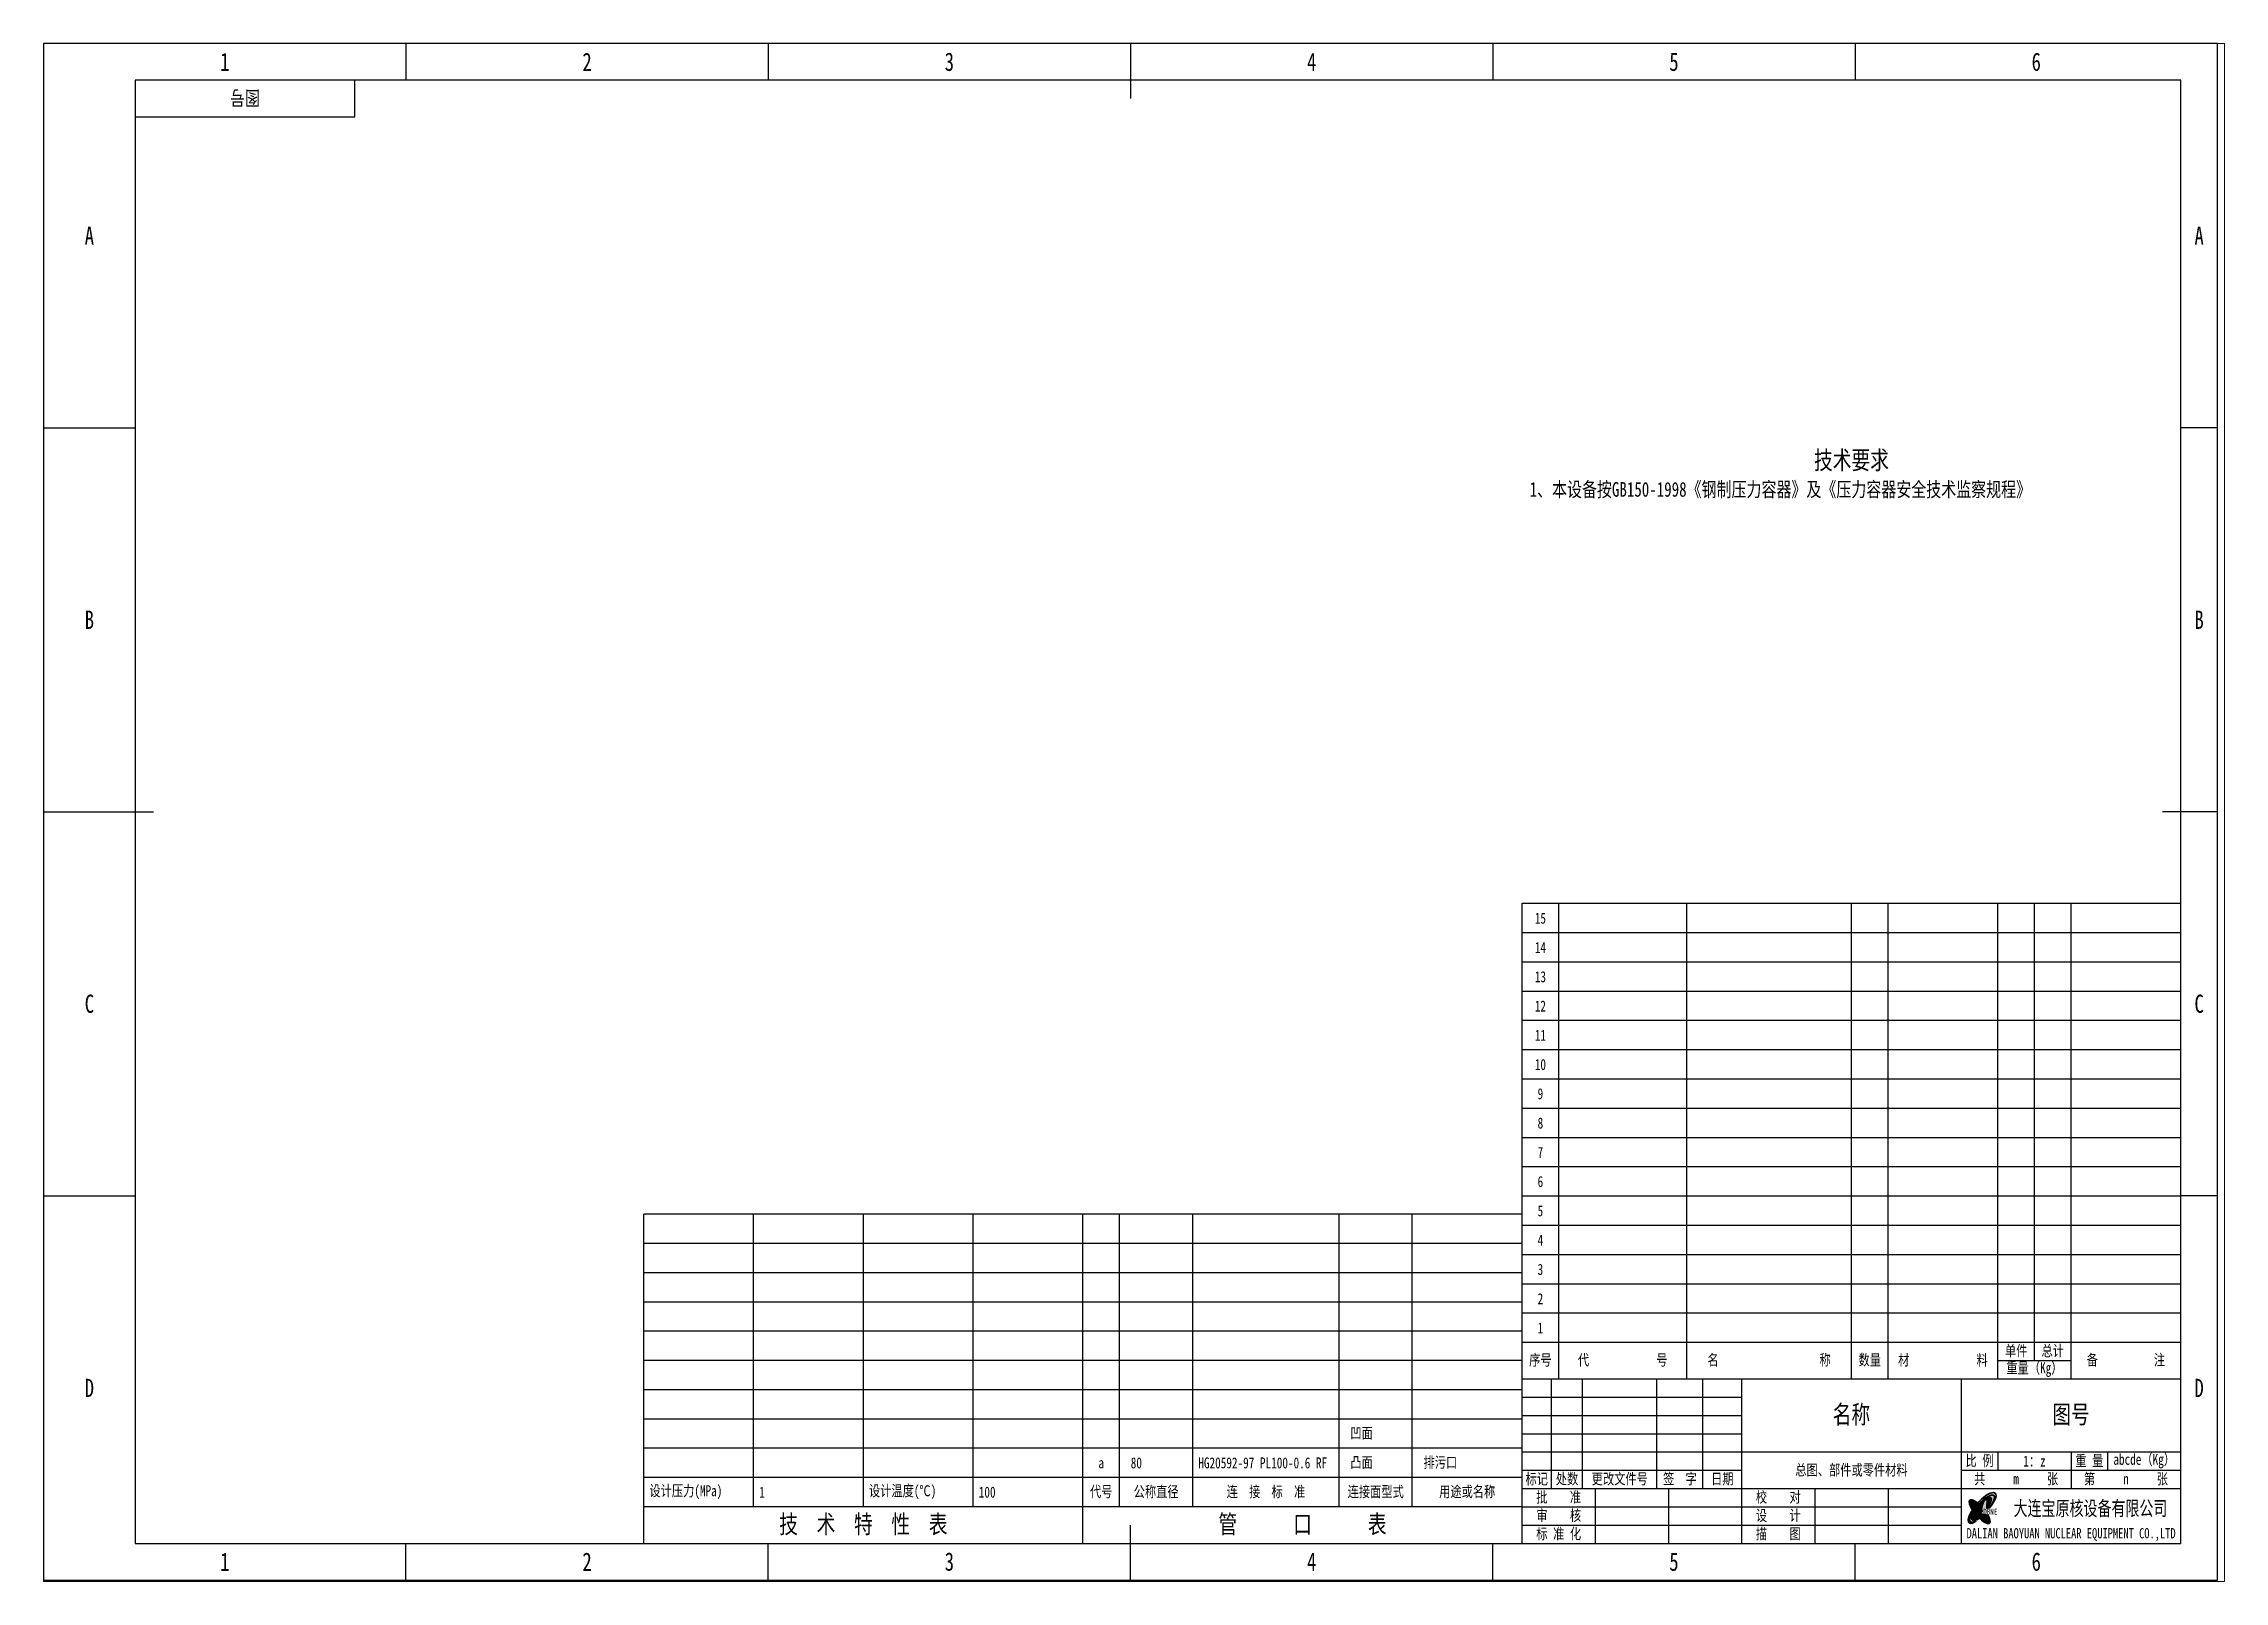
# Paper-space layout 'A2' of a CAD drawing. Header units: millimetres. Extents: x -3 to 593, y -4 to 417.
import ezdxf

# ---------------------------------------------------------------- set-up
doc = ezdxf.new("R2010")
doc.units = ezdxf.units.MM
doc.header["$MEASUREMENT"] = 0
doc.layers.add('技术说明', color=7, linetype='Continuous', lineweight=18)
doc.layers.add('粗实线', color=7, linetype='Continuous', lineweight=35)
doc.styles.add('USER1', font='SimSun.ttf', dxfattribs={"width": 0.75, "height": 3})
doc.styles.add('样式 1', font='SIMHEI.TTF', dxfattribs={"width": 0.7})

psp = doc.layouts.new('A2')

# ---------------------------------------------------------------- hatches: boundary and pattern name
at = {"layer": '粗实线', "lineweight": 35}
h = psp.add_hatch(color=1, dxfattribs=at)
edge = h.paths.add_edge_path()
edge.add_ellipse((526.84, 16.54), major_axis=(-3.55, -4.06), ratio=0.337487, start_angle=148.58347, end_angle=293.33424)
edge.add_ellipse((526.84, 16.54), major_axis=(-3.55, -4.06), ratio=0.337487, start_angle=293.33424, end_angle=374.16856)
edge.add_arc((523.49, 14.59), 2.29, 276.16929, 320.47784)
edge.add_ellipse((526.8, 16.37), major_axis=(-3.23, -3.58), ratio=0.30065, start_angle=112.59824, end_angle=404.50185, ccw=False)
edge.add_arc((522.89, 22.33), 8.24, 318.25879, 339.02044)
h = psp.add_hatch(color=1, dxfattribs=at)
edge = h.paths.add_edge_path()
edge.add_ellipse((525.77, 16.22), major_axis=(-2, 2.31), ratio=0.276349, start_angle=368.9479, end_angle=428.93001, ccw=False)
edge.add_ellipse((525.82, 16.21), major_axis=(-2.03, 2.32), ratio=0.340035, start_angle=297.74392, end_angle=367.80107, ccw=False)
edge.add_line((525.56, 17.91), (525.57, 17.91))
edge.add_ellipse((526.15, 15.54), major_axis=(2.68, -3.17), ratio=0.311647, start_angle=121.80484, end_angle=245.74142)
edge.add_line((524.14, 16.08), (524.46, 16.53))
h = psp.add_hatch(color=1, dxfattribs=at)
edge = h.paths.add_edge_path()
edge.add_ellipse((526.33, 15.57), major_axis=(2.4, -2.81), ratio=0.250217, start_angle=127.79309, end_angle=234.45492)
edge.add_ellipse((526.45, 15.33), major_axis=(2.4, -2.81), ratio=0.245492, start_angle=132.76151, end_angle=229.2837, ccw=False)
edge.add_line((525.33, 17.67), (525.42, 17.77))
h = psp.add_hatch(color=1, dxfattribs=at)
edge = h.paths.add_edge_path()
edge.add_ellipse((526.65, 16.3), major_axis=(-2.57, -2.99), ratio=0.293498, start_angle=230.2642, end_angle=410.06858)
edge.add_line((525.68, 13.81), (525.52, 13.97))
edge.add_ellipse((525.98, 15.76), major_axis=(1.72, 2.19), ratio=0.336503, start_angle=154.40081, end_angle=232.54127, ccw=False)
edge.add_arc((533.68, 10.61), 10.17, 126.17702, 160.31267, ccw=False)
edge.add_line((527.68, 18.82), (527.63, 18.8))
h = psp.add_hatch(color=1, dxfattribs=at)
edge = h.paths.add_edge_path()
edge.add_ellipse((526.65, 16.3), major_axis=(-2.57, -2.99), ratio=0.293498, start_angle=108.62413, end_angle=222.5789)
edge.add_arc((528.61, 16.93), 2.19, 85.37178, 107.23875, ccw=False)
edge.add_ellipse((527.2, 16.86), major_axis=(-1.77, -2.19), ratio=0.296096, start_angle=455.36185, end_angle=555.92705, ccw=False)
edge.add_line((528.01, 16.54), (528.31, 16.54))
h = psp.add_hatch(color=1, dxfattribs=at)
edge = h.paths.add_edge_path()
edge.add_ellipse((526.15, 15.54), major_axis=(2.68, -3.17), ratio=0.311647, start_angle=260.54113, end_angle=420.07809)
edge.add_line((528.34, 14.68), (528.29, 14.68))
edge.add_arc((517.72, 10.59), 11.34, 14.6489, 21.16619, ccw=False)
edge.add_ellipse((526.26, 15.56), major_axis=(2.4, -2.81), ratio=0.250217, start_angle=317.6812, end_angle=390.82428, ccw=False)
edge.add_ellipse((526.4, 15.44), major_axis=(2.4, -2.81), ratio=0.245492, start_angle=252.04608, end_angle=313.66973, ccw=False)
edge.add_line((525.01, 15.75), (524.73, 15.23))
h = psp.add_hatch(color=1, dxfattribs=at)
edge = h.paths.add_edge_path()
edge.add_ellipse((526.49, 15.31), major_axis=(1.94, -2.31), ratio=0.271216, start_angle=282.38048, end_angle=421.72969)
edge.add_line((527.96, 14.68), (527.84, 14.68))
edge.add_ellipse((527.05, 14.64), major_axis=(1.2, -1.5), ratio=0.346892, start_angle=298.82262, end_angle=436.08874, ccw=False)
edge.add_arc((538.49, 27.39), 17.88, 226.57135, 230.71455, ccw=False)
edge.add_line((526.2, 14.4), (525.08, 15.76))
edge.add_line((525.08, 15.76), (526.12, 14.48))
edge.add_arc((534.14, 22.2), 11.13, 223.89503, 225.15319)
psp.add_hatch(color=1, dxfattribs=at).paths.add_polyline_path([(525.79, 15.76, 1), (526.84, 15.76, 1)])
h = psp.add_hatch(color=1, dxfattribs=at)
edge = h.paths.add_edge_path()
edge.add_ellipse((526.28, 15.68), major_axis=(2.4, -2.81), ratio=0.250217, start_angle=453.35697, end_angle=471.0255)
edge.add_line((526.08, 17.25), (526.01, 17.17))
edge.add_ellipse((526.4, 15.44), major_axis=(2.4, -2.81), ratio=0.245492, start_angle=458.66056, end_angle=475.19056, ccw=False)
edge.add_line((526.72, 16.45), (526.84, 16.45))

# ---------------------------------------------------------------- linework, layer by layer
at = {"color": 1}
for p, q in [((96.12, 416.86), (96.12, 406.86)), ((195.12, 416.86), (195.12, 406.86)), ((393.12, 416.86), (393.12, 406.86)), ((492.12, 416.86), (492.12, 406.86)), ((-2.88, 311.86), (22.12, 311.86)), ((591.12, 311.86), (581.12, 311.86)), ((401.12, 181.86), (581.12, 181.86)), ((541.12, 56.86), (541.12, 181.86)), ((401.12, 173.86), (581.12, 173.86)), ((401.12, 165.86), (581.12, 165.86)), ((401.12, 157.86), (581.12, 157.86)), ((401.12, 149.86), (581.12, 149.86)), ((401.12, 141.86), (581.12, 141.86)), ((401.12, 133.86), (581.12, 133.86)), ((401.12, 125.86), (581.12, 125.86)), ((401.12, 117.86), (581.12, 117.86)), ((401.12, 109.86), (581.12, 109.86)), ((-2.88, 101.86), (22.12, 101.86)), ((401.12, 101.86), (581.12, 101.86)), ((591.12, 101.86), (581.12, 101.86)), ((401.12, 96.86), (161.12, 96.86)), ((401.12, 93.86), (581.12, 93.86)), ((401.12, 88.86), (161.12, 88.86)), ((401.12, 85.86), (581.12, 85.86)), ((401.12, 80.86), (161.12, 80.86)), ((401.12, 77.86), (581.12, 77.86)), ((401.12, 72.86), (161.12, 72.86)), ((401.12, 69.86), (581.12, 69.86)), ((401.12, 64.86), (161.12, 64.86)), ((401.12, 56.86), (161.12, 56.86)), ((531.12, 56.86), (551.12, 56.86)), ((401.12, 48.86), (161.12, 48.86)), ((409.12, 21.86), (409.12, 51.86)), ((417.67, 21.86), (417.67, 51.86)), ((437.96, 21.86), (437.96, 51.86)), ((450.54, 21.86), (450.54, 51.86)), ((401.12, 46.86), (461.12, 46.86)), ((401.12, 41.86), (461.12, 41.86)), ((401.12, 40.86), (161.12, 40.86)), ((401.12, 36.86), (461.12, 36.86)), ((401.12, 32.86), (161.12, 32.86)), ((401.12, 31.86), (461.12, 31.86)), ((531.12, 31.86), (531.12, 26.86)), ((551.12, 31.86), (551.12, 21.86)), ((561.12, 31.86), (561.12, 26.86)), ((401.12, 24.86), (161.12, 24.86)), ((521.12, 26.86), (581.12, 26.86)), ((421.12, 21.86), (421.12, 6.86)), ((441.12, 21.86), (441.12, 6.86)), ((481.12, 21.86), (481.12, 6.86)), ((501.12, 21.86), (501.12, 6.86)), ((401.12, 16.86), (161.12, 16.86)), ((401.12, 16.86), (521.12, 16.86)), ((96.12, -3.14), (96.12, 6.86)), ((195.12, -3.14), (195.12, 6.86)), ((393.12, -3.14), (393.12, 6.86)), ((401.12, 11.86), (521.12, 11.86)), ((492.12, -3.14), (492.12, 6.86))]:
    psp.add_line(p, q, dxfattribs=at)
at = {"color": 7}
for p, q in [((294.12, 416.86), (294.12, 401.86)), ((82.12, 396.86), (82.12, 406.86)), ((22.12, 396.86), (82.12, 396.86)), ((-2.88, 206.86), (27.12, 206.86)), ((591.12, 206.86), (576.12, 206.86)), ((401.12, 6.86), (401.12, 181.86)), ((411.12, 51.86), (411.12, 181.86)), ((446.12, 51.86), (446.12, 181.86)), ((491.12, 51.86), (491.12, 181.86)), ((501.12, 51.86), (501.12, 181.86)), ((531.12, 51.86), (531.12, 181.86)), ((551.12, 51.86), (551.12, 181.86)), ((161.12, 6.86), (161.12, 96.86)), ((191.12, 16.86), (191.12, 96.86)), ((221.12, 16.86), (221.12, 96.86)), ((251.12, 16.86), (251.12, 96.86)), ((281.12, 6.86), (281.12, 96.86)), ((291.12, 16.86), (291.12, 96.86)), ((311.12, 16.86), (311.12, 96.86)), ((351.12, 16.86), (351.12, 96.86)), ((371.12, 16.86), (371.12, 96.86)), ((401.12, 61.86), (581.12, 61.86)), ((401.12, 51.86), (581.12, 51.86)), ((461.12, 51.86), (461.12, 6.86)), ((521.12, 51.86), (521.12, 6.86)), ((461.12, 31.86), (581.12, 31.86)), ((401.12, 26.86), (461.12, 26.86)), ((401.12, 21.86), (581.12, 21.86)), ((294.12, -3.14), (294.12, 11.86))]:
    psp.add_line(p, q, dxfattribs=at)
at = {"color": 1}
psp.add_lwpolyline([(-2.88, -3.14), (591.12, -3.14), (591.12, 416.86), (-2.88, 416.86)], close=True, dxfattribs=at)
at = {"color": 7}
psp.add_lwpolyline([(22.12, 6.86), (581.12, 6.86), (581.12, 406.86), (22.12, 406.86)], close=True, dxfattribs=at)
at = {"layer": '粗实线', "color": 1, "lineweight": 35}
for p, q in [((525.57, 17.91), (525.57, 17.91)), ((525.57, 17.9), (525.58, 17.91)), ((527.63, 18.8), (527.68, 18.82)), ((524.14, 16.08), (524.46, 16.53)), ((524.73, 15.23), (525.01, 15.75)), ((526.12, 14.48), (525.08, 15.76)), ((525.08, 15.76), (526.2, 14.4)), ((525.33, 17.67), (525.42, 17.77)), ((525.52, 13.97), (525.68, 13.81)), ((526.01, 17.17), (526.08, 17.25)), ((526.72, 16.45), (526.84, 16.45)), ((527.84, 14.68), (527.96, 14.68)), ((528.01, 16.54), (528.31, 16.54)), ((528.29, 14.68), (528.34, 14.68))]:
    psp.add_line(p, q, dxfattribs=at)
at = {"layer": '粗实线', "color": 1, "lineweight": 20}
psp.add_line((525.47, 13.2), (525.95, 13.6), dxfattribs=at)
at = {"layer": '粗实线', "color": 1, "lineweight": 35}
psp.add_circle((526.32, 15.76), 0.526, dxfattribs=at)
for centre, radius, start, end in [((533.68, 10.61), 10.17, 126.17702, 160.31267), ((527.55, 17.1), 2.19, 83.47395, 107.23875), ((522.89, 22.33), 8.24, 314.87679, 339.02044), ((523.49, 14.59), 2.29, 276.16929, 320.47784), ((534.14, 22.2), 11.13, 223.89503, 225.15319), ((538.49, 27.39), 17.88, 226.57135, 230.71455), ((517.72, 10.59), 11.34, 14.6489, 21.16619)]:
    psp.add_arc(centre, radius, start, end, dxfattribs=at)
for centre, major_axis, ratio, start_param, end_param in [((526.84, 16.54), (-3.55, -4.06), 0.337487, 2.593271, 6.530473), ((526.15, 15.54), (2.68, -3.17), 0.311647, 2.12456, 4.288997), ((526.8, 16.37), (-3.23, -3.58), 0.30065, 1.96521, 7.059889), ((526.65, 16.3), (-2.57, -2.99), 0.293498, 4.018869, 7.157047), ((525.77, 16.22), (-2, 2.31), 0.276349, 6.439356, 7.486241), ((525.82, 16.21), (-2.03, 2.32), 0.340035, 5.196612, 6.41934), ((526.33, 15.57), (2.4, -2.81), 0.250217, 2.23041, 4.09201), ((526.45, 15.33), (2.4, -2.81), 0.245492, 2.317126, 4.001756), ((526.65, 16.3), (-2.57, -2.99), 0.293498, 1.895849, 3.884735), ((526.65, 16.3), (-2.57, -2.99), 0.293498, 1.895849, 3.884735), ((527.2, 16.86), (-1.77, -2.19), 0.296096, 7.947564, 9.702757), ((525.98, 15.76), (1.72, 2.19), 0.336503, 2.694802, 4.062671), ((525.82, 16.21), (-2.03, 2.32), 0.340035, 7.507788, 7.652315), ((525.77, 16.22), (-2, 2.31), 0.276349, 7.503292, 7.65189), ((526.15, 15.54), (2.68, -3.17), 0.311647, 4.547301, 7.331746), ((526.4, 15.44), (2.4, -2.81), 0.245492, 4.399034, 5.47457), ((526.4, 15.44), (2.4, -2.81), 0.245492, 8.005137, 8.29364), ((526.28, 15.68), (2.4, -2.81), 0.250217, 7.912572, 8.220946), ((526.49, 15.31), (1.94, -2.31), 0.271216, 4.928469, 7.360572), ((527.05, 14.64), (1.2, -1.5), 0.346892, 5.215439, 7.611184), ((526.26, 15.56), (2.4, -2.81), 0.250217, 5.544583, 6.82321)]:
    psp.add_ellipse(centre, major_axis=major_axis, ratio=ratio, start_param=start_param, end_param=end_param, dxfattribs=at)
at = {"layer": '粗实线', "color": 1, "lineweight": 20}
psp.add_ellipse((526.15, 15.54), major_axis=(2.68, -3.17), ratio=0.311647, start_param=7.923402, end_param=8.191745, dxfattribs=at)

# ---------------------------------------------------------------- texts
at = {"color": 1}
for s, insert, char_height, width, attachment_point, style in [('1', (46.62, 411.86), 5, 99, 5, 'USER1'), ('2', (145.62, 411.86), 5, 99, 5, 'USER1'), ('3', (244.62, 411.86), 5, 99, 5, 'USER1'), ('4', (343.62, 411.86), 5, 99, 5, 'USER1'), ('5', (442.62, 411.86), 5, 99, 5, 'USER1'), ('6', (541.62, 411.86), 5, 99, 5, 'USER1'), ('A', (9.62, 364.36), 5, 25, 5, 'USER1'), ('A', (586.12, 364.36), 5, 10, 5, 'USER1'), ('B', (9.62, 259.36), 5, 25, 5, 'USER1'), ('B', (586.12, 259.36), 5, 10, 5, 'USER1'), ('{\\f仿宋_GB2312|b0|i0|c134|p49;15}', (406.12, 177.76), 3, 10, 5, 'USER1'), ('{\\f仿宋_GB2312|b0|i0|c134|p49;14}', (406.12, 169.76), 3, 10, 5, 'USER1'), ('{\\f仿宋_GB2312|b0|i0|c134|p49;13}', (406.12, 161.76), 3, 10, 5, 'USER1'), ('C', (9.62, 154.36), 5, 25, 5, 'USER1'), ('{\\f仿宋_GB2312|b0|i0|c134|p49;12}', (406.12, 153.76), 3, 10, 5, 'USER1'), ('C', (586.12, 154.36), 5, 10, 5, 'USER1'), ('{\\f仿宋_GB2312|b0|i0|c134|p49;11}', (406.12, 145.76), 3, 10, 5, 'USER1'), ('{\\f仿宋_GB2312|b0|i0|c134|p49;10}', (406.12, 137.76), 3, 10, 5, 'USER1'), ('{\\f仿宋_GB2312|b0|i0|c134|p49;9}', (406.12, 129.76), 3, 10, 5, 'USER1'), ('{\\f仿宋_GB2312|b0|i0|c134|p49;8}', (406.12, 121.76), 3, 10, 5, 'USER1'), ('{\\f仿宋_GB2312|b0|i0|c134|p49;7}', (406.12, 113.76), 3, 10, 5, 'USER1'), ('{\\f仿宋_GB2312|b0|i0|c134|p49;6}', (406.12, 105.76), 3, 10, 5, 'USER1'), ('{\\f仿宋_GB2312|b0|i0|c134|p49;5}', (406.12, 97.76), 3, 10, 5, 'USER1'), ('{\\f仿宋_GB2312|b0|i0|c134|p49;4}', (406.12, 89.76), 3, 10, 5, 'USER1'), ('{\\f仿宋_GB2312|b0|i0|c134|p49;3}', (406.12, 81.76), 3, 10, 5, 'USER1'), ('{\\f仿宋_GB2312|b0|i0|c134|p49;2}', (406.12, 73.76), 3, 10, 5, 'USER1'), ('{\\f仿宋_GB2312|b0|i0|c134|p49;1}', (406.12, 65.76), 3, 10, 5, 'USER1'), ('{\\f仿宋_GB2312|b0|i0|c134|p49;单件}', (536.12, 59.36), 3, 10, 5, 'USER1'), ('{\\f仿宋_GB2312|b0|i0|c134|p49;总计}', (546.12, 59.36), 3, 10, 5, 'USER1'), ('{\\f仿宋_GB2312|b0|i0|c134|p49;序号}', (406.12, 56.86), 3, 10, 5, 'USER1'), ('{\\f仿宋_GB2312|b0|i0|c134|p49;代            号}', (428.62, 56.86), 3, 35, 5, 'USER1'), ('{\\f仿宋_GB2312|b0|i0|c134|p49;名                  称}', (468.62, 56.86), 3, 45, 5, 'USER1'), ('{\\f仿宋_GB2312|b0|i0|c134|p49;数量}', (496.12, 56.86), 3, 10, 5, 'USER1'), ('{\\f仿宋_GB2312|b0|i0|c134|p49;材            料}', (516.12, 56.86), 3, 30, 5, 'USER1'), ('{\\f仿宋_GB2312|b0|i0|c134|p49;重量（Kg）}', (541.12, 54.36), 3, 20, 5, 'USER1'), ('{\\f仿宋_GB2312|b0|i0|c134|p49;备          注}', (566.12, 56.86), 3, 30, 5, 'USER1'), ('D', (9.62, 49.36), 5, 25, 5, 'USER1'), ('D', (586.12, 49.36), 5, 10, 5, 'USER1'), ('{\\f仿宋_GB2312|b0|i0|c134|p49;名称}', (491.12, 41.86), 5, 60, 5, 'USER1'), ('{\\f仿宋_GB2312|b0|i0|c134|p49;图号}', (551.12, 41.86), 5, 60, 5, 'USER1'), (' {\\f仿宋_GB2312|b0|i0|c134|p49; 凹面}', (351.12, 36.86), 3, 20, 4, 'USER1'), ('  {\\f仿宋_GB2312|b0|i0|c134|p49;80}', (291.12, 28.86), 3, 20, 4, 'USER1'), ('{\\f仿宋_GB2312|b0|i0|c134|p49; HG20592-97 PL100-0.6 RF}', (311.12, 28.86), 3, 43.3774, 4, 'USER1'), (' {\\f仿宋_GB2312|b0|i0|c134|p49; 凸面}', (351.12, 28.86), 3, 20, 4, 'USER1'), ('{\\f仿宋_GB2312|b0|i0|c134|p49;  排污口}', (371.12, 28.86), 3, 30, 4, 'USER1'), ('{\\f仿宋_GB2312|b0|i0|c134|p49;比 例}', (526.12, 29.36), 3, 10, 5, 'USER1'), ('{\\f仿宋_GB2312|b0|i0|c134|p49;1：z}', (541.12, 29.36), 3, 20, 5, 'USER1'), ('{\\f仿宋_GB2312|b0|i0|c134|p49;重 量}', (556.12, 29.36), 3, 10, 5, 'USER1'), ('{\\f仿宋_GB2312|b0|i0|c134|p49;abcde（Kg）}', (571.12, 29.36), 3, 20, 5, 'USER1'), ('{\\f仿宋_GB2312|b0|i0|c134|p49;a}', (286.12, 28.86), 3, 10, 5, 'USER1'), ('{\\f仿宋_GB2312|b0|i0|c134|p49;标记}', (405.12, 24.36), 3, 8.0042, 5, 'USER1'), ('{\\f仿宋_GB2312|b0|i0|c134|p49;处数}', (413.4, 24.36), 3, 8.5437, 5, 'USER1'), ('{\\f仿宋_GB2312|b0|i0|c134|p49;更改文件号}', (427.81, 24.36), 3, 20.2914, 5, 'USER1'), ('{\\f仿宋_GB2312|b0|i0|c134|p49;签  字}', (444.25, 24.36), 3, 12.5783, 5, 'USER1'), ('{\\f仿宋_GB2312|b0|i0|c134|p49;日期}', (455.83, 24.36), 3, 10.5824, 5, 'USER1'), ('{\\f仿宋_GB2312|b0|i0|c134|p49;共     m     张}', (536.12, 24.36), 3, 30, 5, 'USER1'), ('{\\f仿宋_GB2312|b0|i0|c134|p49;第     n     张}', (566.12, 24.36), 3, 30, 5, 'USER1'), ('{\\f仿宋_GB2312|b0|i0|c134|p49; 设计压力(MPa)}', (161.12, 20.86), 3, 30, 4, 'USER1'), ('{\\f仿宋_GB2312|b0|i0|c134|p49; 1}', (191.12, 20.86), 3, 30, 4, 'USER1'), ('{\\f仿宋_GB2312|b0|i0|c134|p49; 设计温度(℃)}', (221.12, 20.86), 3, 30, 4, 'USER1'), ('{\\f仿宋_GB2312|b0|i0|c134|p49; 100}', (251.12, 20.86), 3, 30, 4, 'USER1'), ('{\\f仿宋_GB2312|b0|i0|c134|p49;代号}', (286.12, 20.86), 3, 10, 5, 'USER1'), ('{\\f仿宋_GB2312|b0|i0|c134|p49;公称直径}', (301.12, 20.86), 3, 20, 5, 'USER1'), ('{\\f仿宋_GB2312|b0|i0|c134|p49;连  接  标  准}', (331.12, 20.86), 3, 40, 5, 'USER1'), ('{\\f仿宋_GB2312|b0|i0|c134|p49;连接面型式}', (361.12, 20.86), 3, 20, 5, 'USER1'), ('{\\f仿宋_GB2312|b0|i0|c134|p49;用途或名称}', (386.12, 20.86), 3, 30, 5, 'USER1'), ('{\\f仿宋_GB2312|b0|i0|c134|p49;批    准}', (411.12, 19.36), 3, 20, 5, 'USER1'), ('{\\f仿宋_GB2312|b0|i0|c134|p49;校    对}', (471.12, 19.36), 3, 20, 5, 'USER1'), ('{\\f华文行楷|b0|i0|c134|p2;大连宝原核设备有限公司}', (556.44, 16.24), 4, 60, 5, '样式 1'), ('{\\f仿宋_GB2312|b0|i0|c134|p49;技  术  特  性  表}', (221.12, 11.86), 5, 120, 5, 'USER1'), ('{\\f仿宋_GB2312|b0|i0|c134|p49;管      口      表}', (341.12, 11.86), 5, 120, 5, 'USER1'), ('{\\f仿宋_GB2312|b0|i0|c134|p49;审    核}', (411.12, 14.36), 3, 20, 5, 'USER1'), ('{\\f仿宋_GB2312|b0|i0|c134|p49;设    计}', (471.12, 14.36), 3, 20, 5, 'USER1'), ('{\\f仿宋_GB2312|b0|i0|c134|p49;标 准 化}', (411.12, 9.36), 3, 20, 5, 'USER1'), ('{\\f仿宋_GB2312|b0|i0|c134|p49;描    图}', (471.12, 9.36), 3, 20, 5, 'USER1'), ('{\\f仿宋_GB2312|b0|i0|c134|p49;DALIAN BAOYUAN NUCLEAR EQUIPMENT CO.,LTD}', (551.14, 9.29), 2.8, 80.37, 5, 'USER1'), ('1', (46.62, 1.86), 5, 99, 5, 'USER1'), ('2', (145.62, 1.86), 5, 99, 5, 'USER1'), ('3', (244.62, 1.86), 5, 99, 5, 'USER1'), ('4', (343.62, 1.86), 5, 99, 5, 'USER1'), ('5', (442.62, 1.86), 5, 99, 5, 'USER1'), ('6', (541.62, 1.86), 5, 99, 5, 'USER1')]:
    psp.add_mtext(s, dxfattribs=dict(at, insert=insert, char_height=char_height, width=width, attachment_point=attachment_point, style=style))
at = {"insert": (52.14, 402.16), "char_height": 4, "width": 60, "attachment_point": 5, "rotation": 180, "style": 'USER1'}
psp.add_mtext('{\\f仿宋_GB2312|b0|i0|c134|p49;\\C1;图号}', dxfattribs=at)
at = {"insert": (491.12, 26.77), "char_height": 3, "width": 60, "attachment_point": 5, "style": 'USER1'}
psp.add_mtext('{\\f仿宋_GB2312|b0|i0|c134|p49;\\C1;总图、部件或零件材料}', dxfattribs=at)
at = {"layer": '技术说明', "color": 1, "width": 180, "style": 'USER1'}
for s, insert, char_height, attachment_point in [('{\\f仿宋_GB2312|b0|i0|c134|p49;技术要求}', (491.13, 302.72), 5, 5), ('{\\f仿宋_GB2312|b0|i0|c134|p49; 1、本设备按GB150-1998《钢制压力容器》及《压力容器安全技术监察规程》}', (401.13, 294.77), 4, 4)]:
    psp.add_mtext(s, dxfattribs=dict(at, insert=insert, char_height=char_height, attachment_point=attachment_point))
at = {"layer": '粗实线', "color": 1, "lineweight": 35, "char_height": 1.66, "width": 5.6806, "attachment_point": 1, "style": '样式 1'}
for s, insert in [('D', (527.16, 16.35)), ('B', (528.11, 16.37)), ('N', (529.04, 16.39)), ('E', (530.08, 16.35))]:
    psp.add_mtext(s, dxfattribs=dict(at, insert=insert))

# ---------------------------------------------------------------- viewports
at = {"layer": '粗实线', "color": 1, "lineweight": 35}
psp.add_viewport(center=(295.07, 206.67), size=(595.91, 420.3814), view_center_point=(-12009.51, 8563.45), view_height=26813.8879, dxfattribs=at)

doc.saveas('drawing.dxf')
